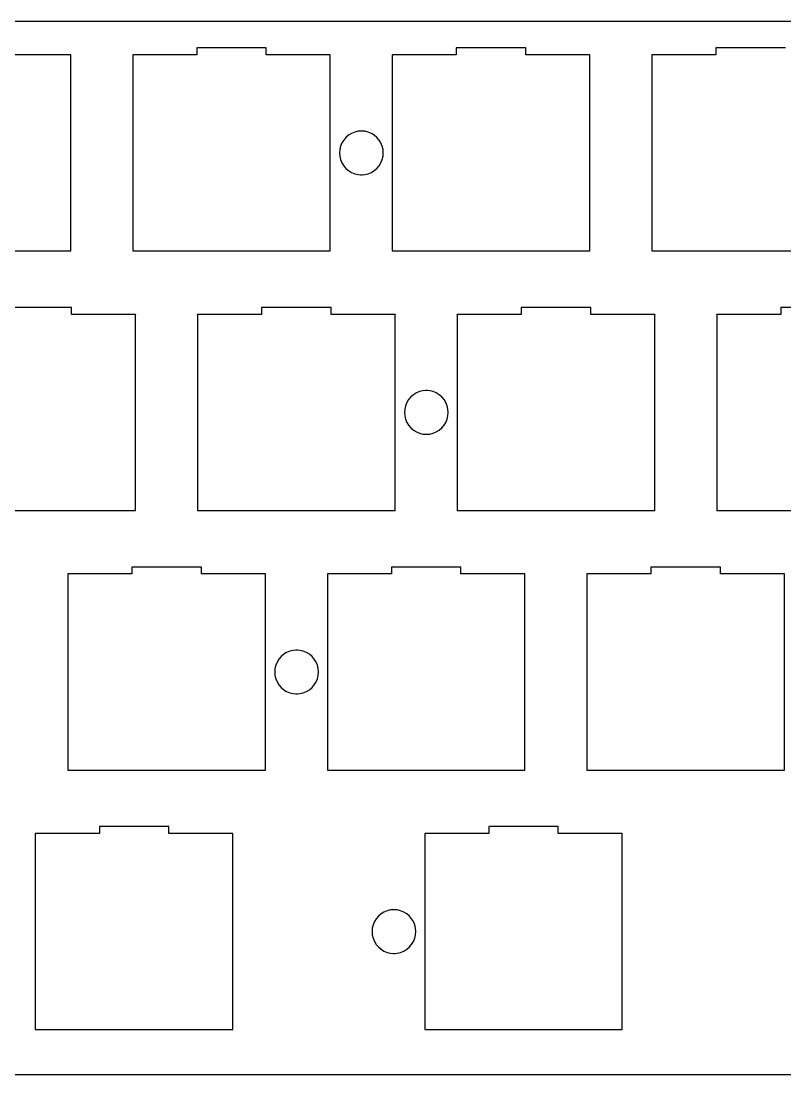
# Model space of a CAD drawing. Extents: x 1.73 to 10.02, y -4.91 to -1.87.
# Drawn here: x 3.766 to 5.974, y -4.914 to -1.869 of the extents above; entities that cross this region are included whole.
import ezdxf

# ---------------------------------------------------------------- set-up
doc = ezdxf.new("R2010")
doc.units = 0
doc.header["$MEASUREMENT"] = 0
doc.layers.add('BLACK', color=7, linetype='CONTINUOUS')

msp = doc.modelspace()

# ---------------------------------------------------------------- linework, layer by layer
at = {"layer": 'BLACK', "linetype": 'CONTINUOUS'}
for p, q in [((1.84943, -1.86911), (9.90057, -1.86911)), ((4.27404, -1.94683), (4.27402, -1.94684)), ((4.27402, -1.94684), (4.27402, -1.94685)), ((4.27402, -1.94685), (4.27402, -1.94685)), ((4.27402, -1.94685), (4.27402, -1.94698)), ((4.27402, -1.94698), (4.27402, -1.96606)), ((4.47482, -1.94683), (4.27404, -1.94683)), ((4.27404, -1.94683), (4.27404, -1.94683)), ((4.27404, -1.94683), (4.27404, -1.94683)), ((4.47483, -1.94683), (4.47482, -1.94683)), ((4.47484, -1.94684), (4.47483, -1.94683)), ((4.47483, -1.94683), (4.47483, -1.94683)), ((4.47485, -1.94685), (4.47484, -1.94684)), ((4.47485, -1.94698), (4.47485, -1.94685)), ((4.47485, -1.94685), (4.47485, -1.94685)), ((4.47485, -1.96606), (4.47485, -1.94698)), ((5.02404, -1.94683), (5.02402, -1.94684)), ((5.02402, -1.94684), (5.02402, -1.94685)), ((5.02402, -1.94685), (5.02402, -1.94685)), ((5.02402, -1.94685), (5.02402, -1.94698)), ((5.02402, -1.94698), (5.02402, -1.96606)), ((5.22482, -1.94683), (5.02404, -1.94683)), ((5.02404, -1.94683), (5.02404, -1.94683)), ((5.02404, -1.94683), (5.02404, -1.94683)), ((5.22483, -1.94683), (5.22482, -1.94683)), ((5.22484, -1.94684), (5.22483, -1.94683)), ((5.22483, -1.94683), (5.22483, -1.94683)), ((5.22485, -1.94685), (5.22484, -1.94684)), ((5.22485, -1.94698), (5.22485, -1.94685)), ((5.22485, -1.94685), (5.22485, -1.94685)), ((5.22485, -1.96606), (5.22485, -1.94698)), ((5.77404, -1.94683), (5.77402, -1.94684)), ((5.77402, -1.94684), (5.77402, -1.94685)), ((5.77402, -1.94685), (5.77402, -1.94685)), ((5.77402, -1.94685), (5.77402, -1.94698)), ((5.77402, -1.94698), (5.77402, -1.96606)), ((5.97482, -1.94683), (5.77404, -1.94683)), ((5.77404, -1.94683), (5.77404, -1.94683)), ((5.77404, -1.94683), (5.77404, -1.94683)), ((3.90986, -1.96652), (3.72531, -1.96652)), ((3.90987, -1.96651), (3.90986, -1.96652)), ((3.90987, -1.96652), (3.90987, -1.96651)), ((3.90988, -1.96652), (3.90987, -1.96652)), ((3.90989, -1.96654), (3.90988, -1.96652)), ((3.90989, -2.53346), (3.90989, -1.96654)), ((3.90989, -1.96654), (3.90989, -1.96654)), ((4.089, -1.96652), (4.08898, -1.96652)), ((4.08898, -1.96652), (4.08898, -1.96654)), ((4.08898, -1.96654), (4.08898, -1.96654)), ((4.08898, -1.96654), (4.08898, -2.53346)), ((4.089, -1.96652), (4.089, -1.96651)), ((4.089, -1.96651), (4.089, -1.96652)), ((4.27356, -1.96652), (4.089, -1.96652)), ((4.27388, -1.96638), (4.27356, -1.96652)), ((4.27402, -1.96606), (4.27388, -1.96638)), ((4.47498, -1.96638), (4.47485, -1.96606)), ((4.47531, -1.96652), (4.47498, -1.96638)), ((4.65986, -1.96652), (4.47531, -1.96652)), ((4.65987, -1.96651), (4.65986, -1.96652)), ((4.65987, -1.96652), (4.65987, -1.96651)), ((4.65988, -1.96652), (4.65987, -1.96652)), ((4.65989, -1.96654), (4.65988, -1.96652)), ((4.65989, -2.25), (4.65989, -1.96654)), ((4.65989, -1.96654), (4.65989, -1.96654)), ((4.839, -1.96652), (4.83898, -1.96652)), ((4.83898, -1.96652), (4.83898, -1.96654)), ((4.83898, -1.96654), (4.83898, -1.96654)), ((4.83898, -1.96654), (4.83898, -2.53346)), ((4.839, -1.96652), (4.839, -1.96651)), ((4.839, -1.96651), (4.839, -1.96652)), ((5.02356, -1.96652), (4.839, -1.96652)), ((5.02388, -1.96638), (5.02356, -1.96652)), ((5.02402, -1.96606), (5.02388, -1.96638)), ((5.22498, -1.96638), (5.22485, -1.96606)), ((5.22531, -1.96652), (5.22498, -1.96638)), ((5.40986, -1.96652), (5.22531, -1.96652)), ((5.40987, -1.96651), (5.40986, -1.96652)), ((5.40987, -1.96652), (5.40987, -1.96651)), ((5.40988, -1.96652), (5.40987, -1.96652)), ((5.40989, -1.96654), (5.40988, -1.96652)), ((5.40989, -2.53346), (5.40989, -1.96654)), ((5.40989, -1.96654), (5.40989, -1.96654)), ((5.589, -1.96652), (5.58898, -1.96652)), ((5.58898, -1.96652), (5.58898, -1.96654)), ((5.58898, -1.96654), (5.58898, -1.96654)), ((5.58898, -1.96654), (5.58898, -2.53346)), ((5.589, -1.96652), (5.589, -1.96651)), ((5.589, -1.96651), (5.589, -1.96652)), ((5.77356, -1.96652), (5.589, -1.96652)), ((5.77388, -1.96638), (5.77356, -1.96652)), ((5.77402, -1.96606), (5.77388, -1.96638)), ((4.73045, -2.18989), (4.72132, -2.19368)), ((4.73047, -2.18989), (4.73045, -2.18989)), ((4.73045, -2.18989), (4.73045, -2.18989)), ((4.73049, -2.18988), (4.73047, -2.18989)), ((4.74009, -2.18758), (4.73049, -2.18988)), ((4.73049, -2.18988), (4.73049, -2.18988)), ((4.7401, -2.18758), (4.74009, -2.18758)), ((4.74011, -2.18757), (4.7401, -2.18758)), ((4.74013, -2.18757), (4.74011, -2.18757)), ((4.74752, -2.18699), (4.74013, -2.18757)), ((4.74013, -2.18757), (4.74013, -2.18757)), ((4.75248, -2.18699), (4.74752, -2.18699)), ((4.74752, -2.18699), (4.74752, -2.18699)), ((4.74752, -2.18699), (4.74752, -2.18699)), ((4.75987, -2.18757), (4.75248, -2.18699)), ((4.75248, -2.18699), (4.75248, -2.18699)), ((4.75248, -2.18699), (4.75248, -2.18699)), ((4.75989, -2.18757), (4.75987, -2.18757)), ((4.75987, -2.18757), (4.75987, -2.18757)), ((4.75991, -2.18758), (4.75989, -2.18757)), ((4.76951, -2.18988), (4.75991, -2.18758)), ((4.75991, -2.18758), (4.75991, -2.18758)), ((4.76953, -2.18989), (4.76951, -2.18988)), ((4.76951, -2.18988), (4.76951, -2.18988)), ((4.76955, -2.18989), (4.76953, -2.18989)), ((4.77868, -2.19368), (4.76955, -2.18989)), ((4.76955, -2.18989), (4.76955, -2.18989)), ((4.69368, -2.22132), (4.68989, -2.23045)), ((4.69369, -2.22129), (4.69368, -2.2213)), ((4.69368, -2.2213), (4.69368, -2.22132)), ((4.69368, -2.22132), (4.69368, -2.22132)), ((4.69886, -2.21286), (4.69369, -2.22129)), ((4.69369, -2.22129), (4.69369, -2.22129)), ((4.69888, -2.21284), (4.69886, -2.21285)), ((4.69886, -2.21285), (4.69886, -2.21286)), ((4.69886, -2.21286), (4.69886, -2.21286)), ((4.70529, -2.20532), (4.69888, -2.21283)), ((4.69888, -2.21283), (4.69888, -2.21284)), ((4.70531, -2.20531), (4.70529, -2.20532)), ((4.70529, -2.20532), (4.70529, -2.20532)), ((4.70532, -2.20529), (4.70531, -2.20531)), ((4.71283, -2.19888), (4.70532, -2.20529)), ((4.70532, -2.20529), (4.70532, -2.20529)), ((4.71284, -2.19888), (4.71283, -2.19888)), ((4.71285, -2.19886), (4.71284, -2.19888)), ((4.71286, -2.19886), (4.71285, -2.19886)), ((4.72129, -2.19369), (4.71286, -2.19886)), ((4.71286, -2.19886), (4.71286, -2.19886)), ((4.7213, -2.19368), (4.72129, -2.19369)), ((4.72129, -2.19369), (4.72129, -2.19369)), ((4.72132, -2.19368), (4.7213, -2.19368)), ((4.72132, -2.19368), (4.72132, -2.19368)), ((4.7787, -2.19368), (4.77868, -2.19368)), ((4.77868, -2.19368), (4.77868, -2.19368)), ((4.78715, -2.19886), (4.7787, -2.19368)), ((4.79469, -2.20531), (4.78715, -2.19886)), ((4.80114, -2.21285), (4.79469, -2.20531)), ((4.80632, -2.2213), (4.80114, -2.21285)), ((4.81011, -2.23047), (4.80632, -2.2213)), ((4.65989, -2.53346), (4.65989, -2.25)), ((4.68757, -2.24011), (4.68679, -2.25)), ((4.68679, -2.25), (4.68757, -2.25989)), ((4.68989, -2.23047), (4.68757, -2.24011)), ((4.68989, -2.23045), (4.68989, -2.23045)), ((4.68989, -2.23045), (4.68989, -2.23047)), ((4.81243, -2.24011), (4.81011, -2.23047)), ((4.81321, -2.25), (4.81243, -2.24011)), ((4.81243, -2.25989), (4.81321, -2.25)), ((4.68757, -2.25989), (4.68989, -2.26953)), ((4.68989, -2.26953), (4.68989, -2.26955)), ((4.68989, -2.26955), (4.68989, -2.26955)), ((4.68989, -2.26955), (4.69368, -2.27868)), ((4.69368, -2.27868), (4.69368, -2.27868)), ((4.69368, -2.27868), (4.69368, -2.2787)), ((4.69368, -2.2787), (4.69886, -2.28715)), ((4.80114, -2.28715), (4.80632, -2.2787)), ((4.80632, -2.2787), (4.81011, -2.26953)), ((4.81011, -2.26953), (4.81243, -2.25989)), ((4.69886, -2.28715), (4.70531, -2.29469)), ((4.70531, -2.29469), (4.71285, -2.30114)), ((4.71285, -2.30114), (4.7213, -2.30632)), ((4.7213, -2.30632), (4.73047, -2.31011)), ((4.73047, -2.31011), (4.74011, -2.31243)), ((4.74011, -2.31243), (4.74752, -2.31301)), ((4.74752, -2.31301), (4.75247, -2.31301)), ((4.75247, -2.31301), (4.75248, -2.31301)), ((4.75248, -2.31301), (4.75989, -2.31243)), ((4.75989, -2.31243), (4.76953, -2.31011)), ((4.76953, -2.31011), (4.7787, -2.30632)), ((4.7787, -2.30632), (4.78715, -2.30114)), ((4.78715, -2.30114), (4.79469, -2.29469)), ((4.79469, -2.29469), (4.80114, -2.28715)), ((3.339, -2.53348), (3.90986, -2.53348)), ((3.90986, -2.53348), (3.90987, -2.53349)), ((3.90987, -2.53349), (3.90988, -2.53348)), ((3.90988, -2.53348), (3.90989, -2.53347)), ((3.90989, -2.53347), (3.90989, -2.53346)), ((3.90989, -2.53346), (3.90989, -2.53346)), ((4.08898, -2.53346), (4.08898, -2.53346)), ((4.08898, -2.53346), (4.08898, -2.53347)), ((4.08898, -2.53347), (4.08898, -2.53348)), ((4.08898, -2.53348), (4.089, -2.53349)), ((4.089, -2.53349), (4.089, -2.53348)), ((4.089, -2.53348), (4.65986, -2.53348)), ((4.65986, -2.53348), (4.65987, -2.53349)), ((4.65987, -2.53349), (4.65988, -2.53348)), ((4.65988, -2.53348), (4.65989, -2.53347)), ((4.65989, -2.53347), (4.65989, -2.53346)), ((4.65989, -2.53346), (4.65989, -2.53346)), ((4.83898, -2.53346), (4.83898, -2.53347)), ((4.83898, -2.53346), (4.83898, -2.53346)), ((4.83898, -2.53347), (4.83898, -2.53348)), ((4.83898, -2.53348), (4.839, -2.53349)), ((4.839, -2.53349), (4.839, -2.53348)), ((4.839, -2.53348), (5.40986, -2.53348)), ((5.40986, -2.53348), (5.40987, -2.53349)), ((5.40987, -2.53349), (5.40988, -2.53348)), ((5.40988, -2.53348), (5.40989, -2.53347)), ((5.40989, -2.53347), (5.40989, -2.53346)), ((5.40989, -2.53346), (5.40989, -2.53346)), ((5.58898, -2.53346), (5.58898, -2.53347)), ((5.58898, -2.53346), (5.58898, -2.53346)), ((5.58898, -2.53347), (5.58898, -2.53348)), ((5.58898, -2.53348), (5.589, -2.53349)), ((5.589, -2.53349), (5.589, -2.53348)), ((5.589, -2.53348), (6.15986, -2.53348)), ((3.91232, -2.69683), (3.71154, -2.69683)), ((3.91233, -2.69683), (3.91232, -2.69683)), ((3.91234, -2.69684), (3.91233, -2.69683)), ((3.91233, -2.69683), (3.91233, -2.69683)), ((3.91235, -2.69685), (3.91234, -2.69684)), ((3.91235, -2.69698), (3.91235, -2.69685)), ((3.91235, -2.69685), (3.91235, -2.69685)), ((3.91235, -2.71606), (3.91235, -2.69698)), ((4.46154, -2.69683), (4.46152, -2.69684)), ((4.46152, -2.69684), (4.46152, -2.69685)), ((4.46152, -2.69685), (4.46152, -2.69685)), ((4.46152, -2.69685), (4.46152, -2.69698)), ((4.46152, -2.69698), (4.46152, -2.71606)), ((4.66232, -2.69683), (4.46154, -2.69683)), ((4.46154, -2.69683), (4.46154, -2.69683)), ((4.46154, -2.69683), (4.46154, -2.69683)), ((4.66233, -2.69683), (4.66232, -2.69683)), ((4.66234, -2.69684), (4.66233, -2.69683)), ((4.66233, -2.69683), (4.66233, -2.69683)), ((4.66235, -2.69685), (4.66234, -2.69684)), ((4.66235, -2.69698), (4.66235, -2.69685)), ((4.66235, -2.69685), (4.66235, -2.69685)), ((4.66235, -2.71606), (4.66235, -2.69698)), ((5.21154, -2.69683), (5.21152, -2.69684)), ((5.21152, -2.69684), (5.21152, -2.69685)), ((5.21152, -2.69685), (5.21152, -2.69685)), ((5.21152, -2.69685), (5.21152, -2.69698)), ((5.21152, -2.69698), (5.21152, -2.71606)), ((5.41232, -2.69683), (5.21154, -2.69683)), ((5.21154, -2.69683), (5.21154, -2.69683)), ((5.21154, -2.69683), (5.21154, -2.69683)), ((5.41233, -2.69683), (5.41232, -2.69683)), ((5.41234, -2.69684), (5.41233, -2.69683)), ((5.41233, -2.69683), (5.41233, -2.69683)), ((5.41235, -2.69685), (5.41234, -2.69684)), ((5.41235, -2.69698), (5.41235, -2.69685)), ((5.41235, -2.69685), (5.41235, -2.69685)), ((5.41235, -2.71606), (5.41235, -2.69698)), ((5.96154, -2.69683), (5.96152, -2.69684)), ((5.96152, -2.69684), (5.96152, -2.69685)), ((5.96152, -2.69685), (5.96152, -2.69685)), ((5.96152, -2.69685), (5.96152, -2.69698)), ((5.96152, -2.69698), (5.96152, -2.71606)), ((6.16232, -2.69683), (5.96154, -2.69683)), ((5.96154, -2.69683), (5.96154, -2.69683)), ((5.96154, -2.69683), (5.96154, -2.69683)), ((3.91248, -2.71638), (3.91235, -2.71606)), ((3.91281, -2.71652), (3.91248, -2.71638)), ((4.09736, -2.71652), (3.91281, -2.71652)), ((4.09737, -2.71651), (4.09736, -2.71652)), ((4.09737, -2.71652), (4.09737, -2.71651)), ((4.09738, -2.71652), (4.09737, -2.71652)), ((4.09739, -2.71654), (4.09738, -2.71652)), ((4.09739, -3.28346), (4.09739, -2.71654)), ((4.09739, -2.71654), (4.09739, -2.71654)), ((4.2765, -2.71652), (4.27648, -2.71652)), ((4.27648, -2.71652), (4.27648, -2.71654)), ((4.27648, -2.71654), (4.27648, -2.71654)), ((4.27648, -2.71654), (4.27648, -3.28346)), ((4.2765, -2.71652), (4.2765, -2.71651)), ((4.2765, -2.71651), (4.2765, -2.71652)), ((4.46106, -2.71652), (4.2765, -2.71652)), ((4.46138, -2.71638), (4.46106, -2.71652)), ((4.46152, -2.71606), (4.46138, -2.71638)), ((4.66248, -2.71638), (4.66235, -2.71606)), ((4.66281, -2.71652), (4.66248, -2.71638)), ((4.84736, -2.71652), (4.66281, -2.71652)), ((4.84737, -2.71651), (4.84736, -2.71652)), ((4.84737, -2.71652), (4.84737, -2.71651)), ((4.84738, -2.71652), (4.84737, -2.71652)), ((4.84739, -2.71654), (4.84738, -2.71652)), ((4.84739, -3), (4.84739, -2.71654)), ((4.84739, -2.71654), (4.84739, -2.71654)), ((5.0265, -2.71652), (5.02648, -2.71652)), ((5.02648, -2.71652), (5.02648, -2.71654)), ((5.02648, -2.71654), (5.02648, -2.71654)), ((5.02648, -2.71654), (5.02648, -3.28346)), ((5.0265, -2.71652), (5.0265, -2.71651)), ((5.0265, -2.71651), (5.0265, -2.71652)), ((5.21106, -2.71652), (5.0265, -2.71652)), ((5.21138, -2.71638), (5.21106, -2.71652)), ((5.21152, -2.71606), (5.21138, -2.71638)), ((5.41248, -2.71638), (5.41235, -2.71606)), ((5.41281, -2.71652), (5.41248, -2.71638)), ((5.59736, -2.71652), (5.41281, -2.71652)), ((5.59737, -2.71651), (5.59736, -2.71652)), ((5.59737, -2.71652), (5.59737, -2.71651)), ((5.59738, -2.71652), (5.59737, -2.71652)), ((5.59739, -2.71654), (5.59738, -2.71652)), ((5.59739, -3.28346), (5.59739, -2.71654)), ((5.59739, -2.71654), (5.59739, -2.71654)), ((5.7765, -2.71652), (5.77648, -2.71652)), ((5.77648, -2.71652), (5.77648, -2.71654)), ((5.77648, -2.71654), (5.77648, -2.71654)), ((5.77648, -2.71654), (5.77648, -3.28346)), ((5.7765, -2.71652), (5.7765, -2.71651)), ((5.7765, -2.71651), (5.7765, -2.71652)), ((5.96106, -2.71652), (5.7765, -2.71652)), ((5.96138, -2.71638), (5.96106, -2.71652)), ((5.96152, -2.71606), (5.96138, -2.71638)), ((4.90033, -2.94888), (4.89282, -2.95529)), ((4.90034, -2.94888), (4.90033, -2.94888)), ((4.90035, -2.94886), (4.90034, -2.94888)), ((4.90036, -2.94886), (4.90035, -2.94886)), ((4.90879, -2.94369), (4.90036, -2.94886)), ((4.90036, -2.94886), (4.90036, -2.94886)), ((4.9088, -2.94368), (4.90879, -2.94369)), ((4.90879, -2.94369), (4.90879, -2.94369)), ((4.90882, -2.94368), (4.9088, -2.94368)), ((4.91795, -2.93989), (4.90882, -2.94368)), ((4.90882, -2.94368), (4.90882, -2.94368)), ((4.91797, -2.93989), (4.91795, -2.93989)), ((4.91795, -2.93989), (4.91795, -2.93989)), ((4.91799, -2.93988), (4.91797, -2.93989)), ((4.92759, -2.93758), (4.91799, -2.93988)), ((4.91799, -2.93988), (4.91799, -2.93988)), ((4.9276, -2.93758), (4.92759, -2.93758)), ((4.92761, -2.93757), (4.9276, -2.93758)), ((4.92763, -2.93757), (4.92761, -2.93757)), ((4.93502, -2.93699), (4.92763, -2.93757)), ((4.92763, -2.93757), (4.92763, -2.93757)), ((4.93998, -2.93699), (4.93502, -2.93699)), ((4.93502, -2.93699), (4.93502, -2.93699)), ((4.93502, -2.93699), (4.93502, -2.93699)), ((4.94737, -2.93757), (4.93998, -2.93699)), ((4.93998, -2.93699), (4.93998, -2.93699)), ((4.93998, -2.93699), (4.93998, -2.93699)), ((4.94739, -2.93757), (4.94737, -2.93757)), ((4.94737, -2.93757), (4.94737, -2.93757)), ((4.94741, -2.93758), (4.94739, -2.93757)), ((4.95701, -2.93988), (4.94741, -2.93758)), ((4.94741, -2.93758), (4.94741, -2.93758)), ((4.95703, -2.93989), (4.95701, -2.93988)), ((4.95701, -2.93988), (4.95701, -2.93988)), ((4.95705, -2.93989), (4.95703, -2.93989)), ((4.96618, -2.94368), (4.95705, -2.93989)), ((4.95705, -2.93989), (4.95705, -2.93989)), ((4.9662, -2.94368), (4.96618, -2.94368)), ((4.96618, -2.94368), (4.96618, -2.94368)), ((4.97465, -2.94886), (4.9662, -2.94368)), ((4.98219, -2.95531), (4.97465, -2.94886)), ((4.87739, -2.98047), (4.87507, -2.99011)), ((4.88118, -2.97132), (4.87739, -2.98045)), ((4.87739, -2.98045), (4.87739, -2.98045)), ((4.87739, -2.98045), (4.87739, -2.98047)), ((4.88119, -2.97129), (4.88118, -2.9713)), ((4.88118, -2.9713), (4.88118, -2.97132)), ((4.88118, -2.97132), (4.88118, -2.97132)), ((4.88636, -2.96286), (4.88119, -2.97129)), ((4.88119, -2.97129), (4.88119, -2.97129)), ((4.88638, -2.96284), (4.88636, -2.96285)), ((4.88636, -2.96285), (4.88636, -2.96286)), ((4.88636, -2.96286), (4.88636, -2.96286)), ((4.89279, -2.95532), (4.88638, -2.96283)), ((4.88638, -2.96283), (4.88638, -2.96284)), ((4.89281, -2.95531), (4.89279, -2.95532)), ((4.89279, -2.95532), (4.89279, -2.95532)), ((4.89282, -2.95529), (4.89281, -2.95531)), ((4.89282, -2.95529), (4.89282, -2.95529)), ((4.98864, -2.96285), (4.98219, -2.95531)), ((4.99382, -2.9713), (4.98864, -2.96285)), ((4.99761, -2.98047), (4.99382, -2.9713)), ((4.99993, -2.99011), (4.99761, -2.98047)), ((4.84739, -3.28346), (4.84739, -3)), ((4.87507, -2.99011), (4.87429, -3)), ((4.87429, -3), (4.87507, -3.00989)), ((4.87507, -3.00989), (4.87739, -3.01953)), ((4.99761, -3.01953), (4.99993, -3.00989)), ((5.00071, -3), (4.99993, -2.99011)), ((4.99993, -3.00989), (5.00071, -3)), ((4.87739, -3.01953), (4.87739, -3.01955)), ((4.87739, -3.01955), (4.87739, -3.01955)), ((4.87739, -3.01955), (4.88118, -3.02868)), ((4.88118, -3.02868), (4.88118, -3.02868)), ((4.88118, -3.02868), (4.88118, -3.0287)), ((4.88118, -3.0287), (4.88636, -3.03715)), ((4.88636, -3.03715), (4.89281, -3.04469)), ((4.89281, -3.04469), (4.90035, -3.05114)), ((4.97465, -3.05114), (4.98219, -3.04469)), ((4.98219, -3.04469), (4.98864, -3.03715)), ((4.98864, -3.03715), (4.99382, -3.0287)), ((4.99382, -3.0287), (4.99761, -3.01953)), ((4.90035, -3.05114), (4.9088, -3.05632)), ((4.9088, -3.05632), (4.91797, -3.06011)), ((4.91797, -3.06011), (4.92761, -3.06243)), ((4.92761, -3.06243), (4.93502, -3.06301)), ((4.93502, -3.06301), (4.93997, -3.06301)), ((4.93997, -3.06301), (4.93998, -3.06301)), ((4.93998, -3.06301), (4.94739, -3.06243)), ((4.94739, -3.06243), (4.95703, -3.06011)), ((4.95703, -3.06011), (4.9662, -3.05632)), ((4.9662, -3.05632), (4.97465, -3.05114)), ((3.5265, -3.28348), (4.09736, -3.28348)), ((4.09736, -3.28348), (4.09737, -3.28349)), ((4.09737, -3.28349), (4.09738, -3.28348)), ((4.09738, -3.28348), (4.09739, -3.28347)), ((4.09739, -3.28347), (4.09739, -3.28346)), ((4.09739, -3.28346), (4.09739, -3.28346)), ((4.27648, -3.28346), (4.27648, -3.28346)), ((4.27648, -3.28346), (4.27648, -3.28347)), ((4.27648, -3.28347), (4.27648, -3.28348)), ((4.27648, -3.28348), (4.2765, -3.28349)), ((4.2765, -3.28349), (4.2765, -3.28348)), ((4.2765, -3.28348), (4.84736, -3.28348)), ((4.84736, -3.28348), (4.84737, -3.28349)), ((4.84737, -3.28349), (4.84738, -3.28348)), ((4.84738, -3.28348), (4.84739, -3.28347)), ((4.84739, -3.28347), (4.84739, -3.28346)), ((4.84739, -3.28346), (4.84739, -3.28346)), ((5.02648, -3.28346), (5.02648, -3.28347)), ((5.02648, -3.28346), (5.02648, -3.28346)), ((5.02648, -3.28347), (5.02648, -3.28348)), ((5.02648, -3.28348), (5.0265, -3.28349)), ((5.0265, -3.28349), (5.0265, -3.28348)), ((5.0265, -3.28348), (5.59736, -3.28348)), ((5.59736, -3.28348), (5.59737, -3.28349)), ((5.59737, -3.28349), (5.59738, -3.28348)), ((5.59738, -3.28348), (5.59739, -3.28347)), ((5.59739, -3.28347), (5.59739, -3.28346)), ((5.59739, -3.28346), (5.59739, -3.28346)), ((5.77648, -3.28346), (5.77648, -3.28347)), ((5.77648, -3.28346), (5.77648, -3.28346)), ((5.77648, -3.28347), (5.77648, -3.28348)), ((5.77648, -3.28348), (5.7765, -3.28349)), ((5.7765, -3.28349), (5.7765, -3.28348)), ((5.7765, -3.28348), (6.34736, -3.28348)), ((3.9015, -3.46652), (3.90148, -3.46652)), ((3.90148, -3.46652), (3.90148, -3.46654)), ((3.90148, -3.46654), (3.90148, -3.46654)), ((3.90148, -3.46654), (3.90148, -4.03346)), ((3.9015, -3.46652), (3.9015, -3.46651)), ((3.9015, -3.46651), (3.9015, -3.46652)), ((4.08606, -3.46652), (3.9015, -3.46652)), ((4.08638, -3.46638), (4.08606, -3.46652)), ((4.08652, -3.46606), (4.08638, -3.46638)), ((4.08654, -3.44683), (4.08652, -3.44684)), ((4.08652, -3.44684), (4.08652, -3.44685)), ((4.08652, -3.44685), (4.08652, -3.44685)), ((4.08652, -3.44685), (4.08652, -3.44698)), ((4.08652, -3.44698), (4.08652, -3.46606)), ((4.28732, -3.44683), (4.08654, -3.44683)), ((4.08654, -3.44683), (4.08654, -3.44683)), ((4.08654, -3.44683), (4.08654, -3.44683)), ((4.28733, -3.44683), (4.28732, -3.44683)), ((4.28734, -3.44684), (4.28733, -3.44683)), ((4.28733, -3.44683), (4.28733, -3.44683)), ((4.28735, -3.44685), (4.28734, -3.44684)), ((4.28735, -3.44698), (4.28735, -3.44685)), ((4.28735, -3.44685), (4.28735, -3.44685)), ((4.28735, -3.46606), (4.28735, -3.44698)), ((4.28748, -3.46638), (4.28735, -3.46606)), ((4.28781, -3.46652), (4.28748, -3.46638)), ((4.47236, -3.46652), (4.28781, -3.46652)), ((4.47237, -3.46651), (4.47236, -3.46652)), ((4.47237, -3.46652), (4.47237, -3.46651)), ((4.47238, -3.46652), (4.47237, -3.46652)), ((4.47239, -3.46654), (4.47238, -3.46652)), ((4.47239, -3.75), (4.47239, -3.46654)), ((4.47239, -3.46654), (4.47239, -3.46654)), ((4.6515, -3.46652), (4.65148, -3.46652)), ((4.65148, -3.46652), (4.65148, -3.46654)), ((4.65148, -3.46654), (4.65148, -3.46654)), ((4.65148, -3.46654), (4.65148, -4.03346)), ((4.6515, -3.46652), (4.6515, -3.46651)), ((4.6515, -3.46651), (4.6515, -3.46652)), ((4.83606, -3.46652), (4.6515, -3.46652)), ((4.83638, -3.46638), (4.83606, -3.46652)), ((4.83652, -3.46606), (4.83638, -3.46638)), ((4.83654, -3.44683), (4.83652, -3.44684)), ((4.83652, -3.44684), (4.83652, -3.44685)), ((4.83652, -3.44685), (4.83652, -3.44685)), ((4.83652, -3.44685), (4.83652, -3.44698)), ((4.83652, -3.44698), (4.83652, -3.46606)), ((5.03732, -3.44683), (4.83654, -3.44683)), ((4.83654, -3.44683), (4.83654, -3.44683)), ((4.83654, -3.44683), (4.83654, -3.44683)), ((5.03733, -3.44683), (5.03732, -3.44683)), ((5.03734, -3.44684), (5.03733, -3.44683)), ((5.03733, -3.44683), (5.03733, -3.44683)), ((5.03735, -3.44685), (5.03734, -3.44684)), ((5.03735, -3.44698), (5.03735, -3.44685)), ((5.03735, -3.44685), (5.03735, -3.44685)), ((5.03735, -3.46606), (5.03735, -3.44698)), ((5.03748, -3.46638), (5.03735, -3.46606)), ((5.03781, -3.46652), (5.03748, -3.46638)), ((5.22236, -3.46652), (5.03781, -3.46652)), ((5.22237, -3.46651), (5.22236, -3.46652)), ((5.22237, -3.46652), (5.22237, -3.46651)), ((5.22238, -3.46652), (5.22237, -3.46652)), ((5.22239, -3.46654), (5.22238, -3.46652)), ((5.22239, -4.03346), (5.22239, -3.46654)), ((5.22239, -3.46654), (5.22239, -3.46654)), ((5.4015, -3.46652), (5.40148, -3.46652)), ((5.40148, -3.46652), (5.40148, -3.46654)), ((5.40148, -3.46654), (5.40148, -3.46654)), ((5.40148, -3.46654), (5.40148, -4.03346)), ((5.4015, -3.46652), (5.4015, -3.46651)), ((5.4015, -3.46651), (5.4015, -3.46652)), ((5.58606, -3.46652), (5.4015, -3.46652)), ((5.58638, -3.46638), (5.58606, -3.46652)), ((5.58652, -3.46606), (5.58638, -3.46638)), ((5.58654, -3.44683), (5.58652, -3.44684)), ((5.58652, -3.44684), (5.58652, -3.44685)), ((5.58652, -3.44685), (5.58652, -3.44685)), ((5.58652, -3.44685), (5.58652, -3.44698)), ((5.58652, -3.44698), (5.58652, -3.46606)), ((5.78732, -3.44683), (5.58654, -3.44683)), ((5.58654, -3.44683), (5.58654, -3.44683)), ((5.58654, -3.44683), (5.58654, -3.44683)), ((5.78733, -3.44683), (5.78732, -3.44683)), ((5.78734, -3.44684), (5.78733, -3.44683)), ((5.78733, -3.44683), (5.78733, -3.44683)), ((5.78735, -3.44685), (5.78734, -3.44684)), ((5.78735, -3.44698), (5.78735, -3.44685)), ((5.78735, -3.44685), (5.78735, -3.44685)), ((5.78735, -3.46606), (5.78735, -3.44698)), ((5.78748, -3.46638), (5.78735, -3.46606)), ((5.78781, -3.46652), (5.78748, -3.46638)), ((5.97236, -3.46652), (5.78781, -3.46652)), ((5.97237, -3.46651), (5.97236, -3.46652)), ((5.97237, -3.46652), (5.97237, -3.46651)), ((5.97238, -3.46652), (5.97237, -3.46652)), ((5.97239, -3.46654), (5.97238, -3.46652)), ((5.97239, -3.75), (5.97239, -3.46654)), ((5.97239, -3.46654), (5.97239, -3.46654)), ((4.51136, -3.71286), (4.50619, -3.72129)), ((4.51138, -3.71284), (4.51136, -3.71285)), ((4.51136, -3.71285), (4.51136, -3.71286)), ((4.51136, -3.71286), (4.51136, -3.71286)), ((4.51779, -3.70532), (4.51138, -3.71283)), ((4.51138, -3.71283), (4.51138, -3.71284)), ((4.51781, -3.70531), (4.51779, -3.70532)), ((4.51779, -3.70532), (4.51779, -3.70532)), ((4.51782, -3.70529), (4.51781, -3.70531)), ((4.52533, -3.69888), (4.51782, -3.70529)), ((4.51782, -3.70529), (4.51782, -3.70529)), ((4.52534, -3.69888), (4.52533, -3.69888)), ((4.52535, -3.69886), (4.52534, -3.69888)), ((4.52536, -3.69886), (4.52535, -3.69886)), ((4.53379, -3.69369), (4.52536, -3.69886)), ((4.52536, -3.69886), (4.52536, -3.69886)), ((4.5338, -3.69368), (4.53379, -3.69369)), ((4.53379, -3.69369), (4.53379, -3.69369)), ((4.53382, -3.69368), (4.5338, -3.69368)), ((4.54295, -3.68989), (4.53382, -3.69368)), ((4.53382, -3.69368), (4.53382, -3.69368)), ((4.54297, -3.68989), (4.54295, -3.68989)), ((4.54295, -3.68989), (4.54295, -3.68989)), ((4.54299, -3.68988), (4.54297, -3.68989)), ((4.55259, -3.68758), (4.54299, -3.68988)), ((4.54299, -3.68988), (4.54299, -3.68988)), ((4.5526, -3.68758), (4.55259, -3.68758)), ((4.55261, -3.68757), (4.5526, -3.68758)), ((4.55263, -3.68757), (4.55261, -3.68757)), ((4.56002, -3.68699), (4.55263, -3.68757)), ((4.55263, -3.68757), (4.55263, -3.68757)), ((4.56498, -3.68699), (4.56002, -3.68699)), ((4.56002, -3.68699), (4.56002, -3.68699)), ((4.56002, -3.68699), (4.56002, -3.68699)), ((4.57237, -3.68757), (4.56498, -3.68699)), ((4.56498, -3.68699), (4.56498, -3.68699)), ((4.56498, -3.68699), (4.56498, -3.68699)), ((4.57239, -3.68757), (4.57237, -3.68757)), ((4.57237, -3.68757), (4.57237, -3.68757)), ((4.57241, -3.68758), (4.57239, -3.68757)), ((4.58201, -3.68988), (4.57241, -3.68758)), ((4.57241, -3.68758), (4.57241, -3.68758)), ((4.58203, -3.68989), (4.58201, -3.68988)), ((4.58201, -3.68988), (4.58201, -3.68988)), ((4.58205, -3.68989), (4.58203, -3.68989)), ((4.59118, -3.69368), (4.58205, -3.68989)), ((4.58205, -3.68989), (4.58205, -3.68989)), ((4.5912, -3.69368), (4.59118, -3.69368)), ((4.59118, -3.69368), (4.59118, -3.69368)), ((4.59965, -3.69886), (4.5912, -3.69368)), ((4.60719, -3.70531), (4.59965, -3.69886)), ((4.61364, -3.71285), (4.60719, -3.70531)), ((4.61882, -3.7213), (4.61364, -3.71285)), ((4.50007, -3.74011), (4.49929, -3.75)), ((4.50239, -3.73047), (4.50007, -3.74011)), ((4.50618, -3.72132), (4.50239, -3.73045)), ((4.50239, -3.73045), (4.50239, -3.73045)), ((4.50239, -3.73045), (4.50239, -3.73047)), ((4.50619, -3.72129), (4.50618, -3.7213)), ((4.50618, -3.7213), (4.50618, -3.72132)), ((4.50618, -3.72132), (4.50618, -3.72132)), ((4.50619, -3.72129), (4.50619, -3.72129)), ((4.62261, -3.73047), (4.61882, -3.7213)), ((4.62493, -3.74011), (4.62261, -3.73047)), ((4.62571, -3.75), (4.62493, -3.74011)), ((4.47239, -4.03346), (4.47239, -3.75)), ((4.49929, -3.75), (4.50007, -3.75989)), ((4.50007, -3.75989), (4.50239, -3.76953)), ((4.50239, -3.76953), (4.50239, -3.76955)), ((4.50239, -3.76955), (4.50239, -3.76955)), ((4.50239, -3.76955), (4.50618, -3.77868)), ((4.61882, -3.7787), (4.62261, -3.76953)), ((4.62261, -3.76953), (4.62493, -3.75989)), ((4.62493, -3.75989), (4.62571, -3.75)), ((5.97239, -4.03346), (5.97239, -3.75)), ((4.50618, -3.77868), (4.50618, -3.77868)), ((4.50618, -3.77868), (4.50618, -3.7787)), ((4.50618, -3.7787), (4.51136, -3.78715)), ((4.51136, -3.78715), (4.51781, -3.79469)), ((4.51781, -3.79469), (4.52535, -3.80114)), ((4.52535, -3.80114), (4.5338, -3.80632)), ((4.5338, -3.80632), (4.54297, -3.81011)), ((4.58203, -3.81011), (4.5912, -3.80632)), ((4.5912, -3.80632), (4.59965, -3.80114)), ((4.59965, -3.80114), (4.60719, -3.79469)), ((4.60719, -3.79469), (4.61364, -3.78715)), ((4.61364, -3.78715), (4.61882, -3.7787)), ((4.54297, -3.81011), (4.55261, -3.81243)), ((4.55261, -3.81243), (4.56002, -3.81301)), ((4.56002, -3.81301), (4.56497, -3.81301)), ((4.56497, -3.81301), (4.56498, -3.81301)), ((4.56498, -3.81301), (4.57239, -3.81243)), ((4.57239, -3.81243), (4.58203, -3.81011)), ((3.90148, -4.03346), (3.90148, -4.03346)), ((3.90148, -4.03346), (3.90148, -4.03347)), ((3.90148, -4.03347), (3.90148, -4.03348)), ((3.90148, -4.03348), (3.9015, -4.03349)), ((3.9015, -4.03349), (3.9015, -4.03348)), ((3.9015, -4.03348), (4.47236, -4.03348)), ((4.47236, -4.03348), (4.47237, -4.03349)), ((4.47237, -4.03349), (4.47238, -4.03348)), ((4.47238, -4.03348), (4.47239, -4.03347)), ((4.47239, -4.03347), (4.47239, -4.03346)), ((4.47239, -4.03346), (4.47239, -4.03346)), ((4.65148, -4.03346), (4.65148, -4.03347)), ((4.65148, -4.03346), (4.65148, -4.03346)), ((4.65148, -4.03347), (4.65148, -4.03348)), ((4.65148, -4.03348), (4.6515, -4.03349)), ((4.6515, -4.03349), (4.6515, -4.03348)), ((4.6515, -4.03348), (5.22236, -4.03348)), ((5.22236, -4.03348), (5.22237, -4.03349)), ((5.22237, -4.03349), (5.22238, -4.03348)), ((5.22238, -4.03348), (5.22239, -4.03347)), ((5.22239, -4.03347), (5.22239, -4.03346)), ((5.22239, -4.03346), (5.22239, -4.03346)), ((5.40148, -4.03346), (5.40148, -4.03346)), ((5.40148, -4.03346), (5.40148, -4.03347)), ((5.40148, -4.03347), (5.40148, -4.03348)), ((5.40148, -4.03348), (5.4015, -4.03349)), ((5.4015, -4.03349), (5.4015, -4.03348)), ((5.4015, -4.03348), (5.97236, -4.03348)), ((5.97236, -4.03348), (5.97237, -4.03349)), ((5.97237, -4.03349), (5.97238, -4.03348)), ((5.97238, -4.03348), (5.97239, -4.03347)), ((5.97239, -4.03347), (5.97239, -4.03346)), ((5.97239, -4.03346), (5.97239, -4.03346)), ((3.99273, -4.19684), (3.99272, -4.19685)), ((3.99272, -4.19685), (3.99272, -4.19685)), ((3.99272, -4.19685), (3.99272, -4.19698)), ((3.99272, -4.19698), (3.99272, -4.21606)), ((3.99274, -4.19683), (3.99273, -4.19684)), ((4.19352, -4.19683), (3.99274, -4.19683)), ((3.99274, -4.19683), (3.99274, -4.19683)), ((3.99274, -4.19683), (3.99274, -4.19683)), ((4.19353, -4.19683), (4.19352, -4.19683)), ((4.19354, -4.19684), (4.19353, -4.19683)), ((4.19353, -4.19683), (4.19353, -4.19683)), ((4.19355, -4.19685), (4.19354, -4.19684)), ((4.19355, -4.19698), (4.19355, -4.19685)), ((4.19355, -4.19685), (4.19355, -4.19685)), ((4.19355, -4.21606), (4.19355, -4.19698)), ((5.11773, -4.19684), (5.11772, -4.19685)), ((5.11772, -4.19685), (5.11772, -4.19685)), ((5.11772, -4.19685), (5.11772, -4.19698)), ((5.11772, -4.19698), (5.11772, -4.21606)), ((5.11774, -4.19683), (5.11773, -4.19684)), ((5.31852, -4.19683), (5.11774, -4.19683)), ((5.11774, -4.19683), (5.11774, -4.19683)), ((5.11774, -4.19683), (5.11774, -4.19683)), ((5.31853, -4.19683), (5.31852, -4.19683)), ((5.31854, -4.19684), (5.31853, -4.19683)), ((5.31853, -4.19683), (5.31853, -4.19683)), ((5.31855, -4.19685), (5.31854, -4.19684)), ((5.31855, -4.19698), (5.31855, -4.19685)), ((5.31855, -4.19685), (5.31855, -4.19685)), ((5.31855, -4.21606), (5.31855, -4.19698)), ((3.80769, -4.21652), (3.80768, -4.21654)), ((3.80768, -4.21654), (3.80768, -4.21654)), ((3.80768, -4.21654), (3.80768, -4.78346)), ((3.8077, -4.21652), (3.80769, -4.21652)), ((3.8077, -4.21652), (3.8077, -4.21651)), ((3.8077, -4.21651), (3.8077, -4.21652)), ((3.99226, -4.21652), (3.8077, -4.21652)), ((3.99259, -4.21638), (3.99226, -4.21652)), ((3.99272, -4.21606), (3.99259, -4.21638)), ((4.19368, -4.21638), (4.19355, -4.21606)), ((4.19401, -4.21652), (4.19368, -4.21638)), ((4.37856, -4.21652), (4.19401, -4.21652)), ((4.37857, -4.21651), (4.37856, -4.21652)), ((4.37857, -4.21652), (4.37857, -4.21651)), ((4.37858, -4.21652), (4.37857, -4.21652)), ((4.37859, -4.21654), (4.37858, -4.21652)), ((4.37859, -4.5), (4.37859, -4.21654)), ((4.37859, -4.21654), (4.37859, -4.21654)), ((4.93269, -4.21652), (4.93268, -4.21654)), ((4.93268, -4.21654), (4.93268, -4.21654)), ((4.93268, -4.21654), (4.93268, -4.78346)), ((4.9327, -4.21652), (4.93269, -4.21652)), ((4.9327, -4.21652), (4.9327, -4.21651)), ((4.9327, -4.21651), (4.9327, -4.21652)), ((5.11726, -4.21652), (4.9327, -4.21652)), ((5.11759, -4.21638), (5.11726, -4.21652)), ((5.11772, -4.21606), (5.11759, -4.21638)), ((5.31868, -4.21638), (5.31855, -4.21606)), ((5.31901, -4.21652), (5.31868, -4.21638)), ((5.50356, -4.21652), (5.31901, -4.21652)), ((5.50357, -4.21651), (5.50356, -4.21652)), ((5.50357, -4.21652), (5.50357, -4.21651)), ((5.50358, -4.21652), (5.50357, -4.21652)), ((5.50359, -4.21654), (5.50358, -4.21652)), ((5.50359, -4.78346), (5.50359, -4.21654)), ((5.50359, -4.21654), (5.50359, -4.21654)), ((4.81504, -4.44369), (4.80661, -4.44886)), ((4.81505, -4.44368), (4.81504, -4.44369)), ((4.81504, -4.44369), (4.81504, -4.44369)), ((4.81507, -4.44368), (4.81505, -4.44368)), ((4.8242, -4.43989), (4.81507, -4.44368)), ((4.81507, -4.44368), (4.81507, -4.44368)), ((4.82422, -4.43989), (4.8242, -4.43989)), ((4.8242, -4.43989), (4.8242, -4.43989)), ((4.82424, -4.43988), (4.82422, -4.43989)), ((4.83384, -4.43758), (4.82424, -4.43988)), ((4.82424, -4.43988), (4.82424, -4.43988)), ((4.83385, -4.43758), (4.83384, -4.43758)), ((4.83386, -4.43757), (4.83385, -4.43758)), ((4.83388, -4.43757), (4.83386, -4.43757)), ((4.84127, -4.43699), (4.83388, -4.43757)), ((4.83388, -4.43757), (4.83388, -4.43757)), ((4.84623, -4.43699), (4.84127, -4.43699)), ((4.84127, -4.43699), (4.84127, -4.43699)), ((4.84127, -4.43699), (4.84127, -4.43699)), ((4.85362, -4.43757), (4.84623, -4.43699)), ((4.84623, -4.43699), (4.84623, -4.43699)), ((4.84623, -4.43699), (4.84623, -4.43699)), ((4.85364, -4.43757), (4.85362, -4.43757)), ((4.85362, -4.43757), (4.85362, -4.43757)), ((4.85366, -4.43758), (4.85364, -4.43757)), ((4.86326, -4.43988), (4.85366, -4.43758)), ((4.85366, -4.43758), (4.85366, -4.43758)), ((4.86328, -4.43989), (4.86326, -4.43988)), ((4.86326, -4.43988), (4.86326, -4.43988)), ((4.8633, -4.43989), (4.86328, -4.43989)), ((4.87243, -4.44368), (4.8633, -4.43989)), ((4.8633, -4.43989), (4.8633, -4.43989)), ((4.87245, -4.44368), (4.87243, -4.44368)), ((4.87243, -4.44368), (4.87243, -4.44368)), ((4.8809, -4.44886), (4.87245, -4.44368)), ((4.78743, -4.47132), (4.78364, -4.48045)), ((4.78744, -4.47129), (4.78743, -4.4713)), ((4.78743, -4.4713), (4.78743, -4.47132)), ((4.78743, -4.47132), (4.78743, -4.47132)), ((4.79261, -4.46286), (4.78744, -4.47129)), ((4.78744, -4.47129), (4.78744, -4.47129)), ((4.79263, -4.46284), (4.79261, -4.46285)), ((4.79261, -4.46285), (4.79261, -4.46286)), ((4.79261, -4.46286), (4.79261, -4.46286)), ((4.79904, -4.45532), (4.79263, -4.46283)), ((4.79263, -4.46283), (4.79263, -4.46284)), ((4.79906, -4.45531), (4.79904, -4.45532)), ((4.79904, -4.45532), (4.79904, -4.45532)), ((4.79907, -4.45529), (4.79906, -4.45531)), ((4.80658, -4.44888), (4.79907, -4.45529)), ((4.79907, -4.45529), (4.79907, -4.45529)), ((4.80659, -4.44888), (4.80658, -4.44888)), ((4.8066, -4.44886), (4.80659, -4.44888)), ((4.80661, -4.44886), (4.8066, -4.44886)), ((4.80661, -4.44886), (4.80661, -4.44886)), ((4.88844, -4.45531), (4.8809, -4.44886)), ((4.89489, -4.46285), (4.88844, -4.45531)), ((4.90007, -4.4713), (4.89489, -4.46285)), ((4.90386, -4.48047), (4.90007, -4.4713)), ((4.37859, -4.78346), (4.37859, -4.5)), ((4.78132, -4.49011), (4.78054, -4.5)), ((4.78054, -4.5), (4.78132, -4.50989)), ((4.78364, -4.48047), (4.78132, -4.49011)), ((4.78364, -4.48045), (4.78364, -4.48045)), ((4.78364, -4.48045), (4.78364, -4.48047)), ((4.90618, -4.49011), (4.90386, -4.48047)), ((4.90696, -4.5), (4.90618, -4.49011)), ((4.90618, -4.50989), (4.90696, -4.5)), ((4.78132, -4.50989), (4.78364, -4.51953)), ((4.78364, -4.51953), (4.78364, -4.51955)), ((4.78364, -4.51955), (4.78364, -4.51955)), ((4.78364, -4.51955), (4.78743, -4.52868)), ((4.78743, -4.52868), (4.78743, -4.52868)), ((4.78743, -4.52868), (4.78743, -4.5287)), ((4.78743, -4.5287), (4.79261, -4.53715)), ((4.79261, -4.53715), (4.79906, -4.54469)), ((4.88844, -4.54469), (4.89489, -4.53715)), ((4.89489, -4.53715), (4.90007, -4.5287)), ((4.90007, -4.5287), (4.90386, -4.51953)), ((4.90386, -4.51953), (4.90618, -4.50989)), ((4.79906, -4.54469), (4.8066, -4.55114)), ((4.8066, -4.55114), (4.81505, -4.55632)), ((4.81505, -4.55632), (4.82422, -4.56011)), ((4.82422, -4.56011), (4.83386, -4.56243)), ((4.83386, -4.56243), (4.84127, -4.56301)), ((4.84127, -4.56301), (4.84622, -4.56301)), ((4.84622, -4.56301), (4.84623, -4.56301)), ((4.84623, -4.56301), (4.85364, -4.56243)), ((4.85364, -4.56243), (4.86328, -4.56011)), ((4.86328, -4.56011), (4.87245, -4.55632)), ((4.87245, -4.55632), (4.8809, -4.55114)), ((4.8809, -4.55114), (4.88844, -4.54469)), ((3.80768, -4.78346), (3.80768, -4.78346)), ((3.80768, -4.78346), (3.80768, -4.78347)), ((3.80768, -4.78347), (3.80769, -4.78348)), ((3.80769, -4.78348), (3.8077, -4.78349)), ((3.8077, -4.78349), (3.8077, -4.78348)), ((3.8077, -4.78348), (4.37856, -4.78348)), ((4.37856, -4.78348), (4.37857, -4.78349)), ((4.37857, -4.78349), (4.37858, -4.78348)), ((4.37858, -4.78348), (4.37859, -4.78347)), ((4.37859, -4.78347), (4.37859, -4.78346)), ((4.37859, -4.78346), (4.37859, -4.78346)), ((4.93268, -4.78346), (4.93268, -4.78347)), ((4.93268, -4.78346), (4.93268, -4.78346)), ((4.93268, -4.78347), (4.93269, -4.78348)), ((4.93269, -4.78348), (4.9327, -4.78349)), ((4.9327, -4.78349), (4.9327, -4.78348)), ((4.9327, -4.78348), (5.50356, -4.78348)), ((5.50356, -4.78348), (5.50357, -4.78349)), ((5.50357, -4.78349), (5.50358, -4.78348)), ((5.50358, -4.78348), (5.50359, -4.78347)), ((5.50359, -4.78347), (5.50359, -4.78346)), ((5.50359, -4.78346), (5.50359, -4.78346)), ((8.77558, -4.91435), (2.97442, -4.91435))]:
    msp.add_line(p, q, dxfattribs=at)

doc.saveas('drawing.dxf')
